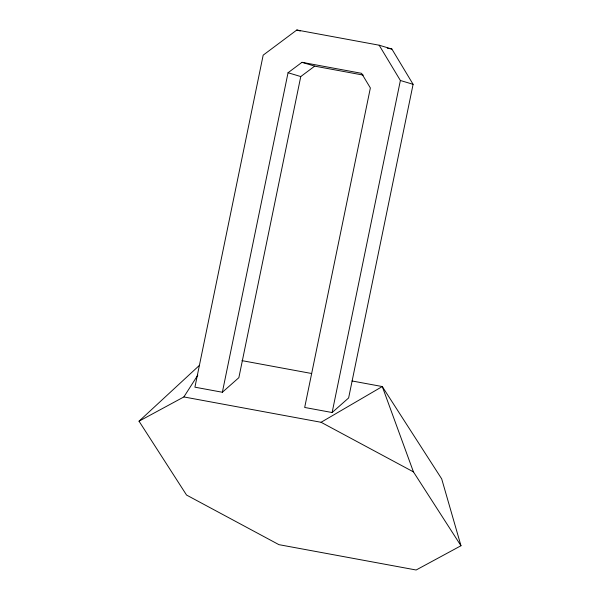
<?xml version="1.0" encoding="UTF-8"?>
<svg xmlns="http://www.w3.org/2000/svg" width="600" height="600" viewBox="0 0 600 600"><rect width="100%" height="100%" fill="white"/><g stroke="black" fill="none" stroke-linecap="round" stroke-linejoin="round"><path stroke-width="0.9" d="M222.36 392.25L288.045 72.735L301.98 62.318L361.575 73.328L370.365 87.945L304.68 407.46L332.123 412.53L348.63 397.957L413.1 84.315L391.875 49.028L379.147 45.203L296.827 30L263.175 55.148L194.917 387.18L222.36 392.25L238.86 377.678L300.765 76.56L314.707 66.142L363.293 75.113M332.123 412.53L400.38 80.49L379.147 45.203M352.013 380.962L382.282 386.55L441.69 478.875L460.972 545.745L416.13 570L278.925 544.658L186.555 495.053L139.028 421.192L183.87 396.938L197.82 375.127M139.028 421.192L199.155 365.61M183.87 396.938L321.075 422.28L382.282 386.55L413.445 471.885L460.972 545.745M387.3 48.188L391.875 49.028M241.958 360.63L311.663 373.507M296.827 30L300.218 31.02M400.38 80.49L413.1 84.315M301.98 62.318L314.707 66.142M288.045 72.735L300.765 76.56M321.075 422.28L413.445 471.885"/></g></svg>
